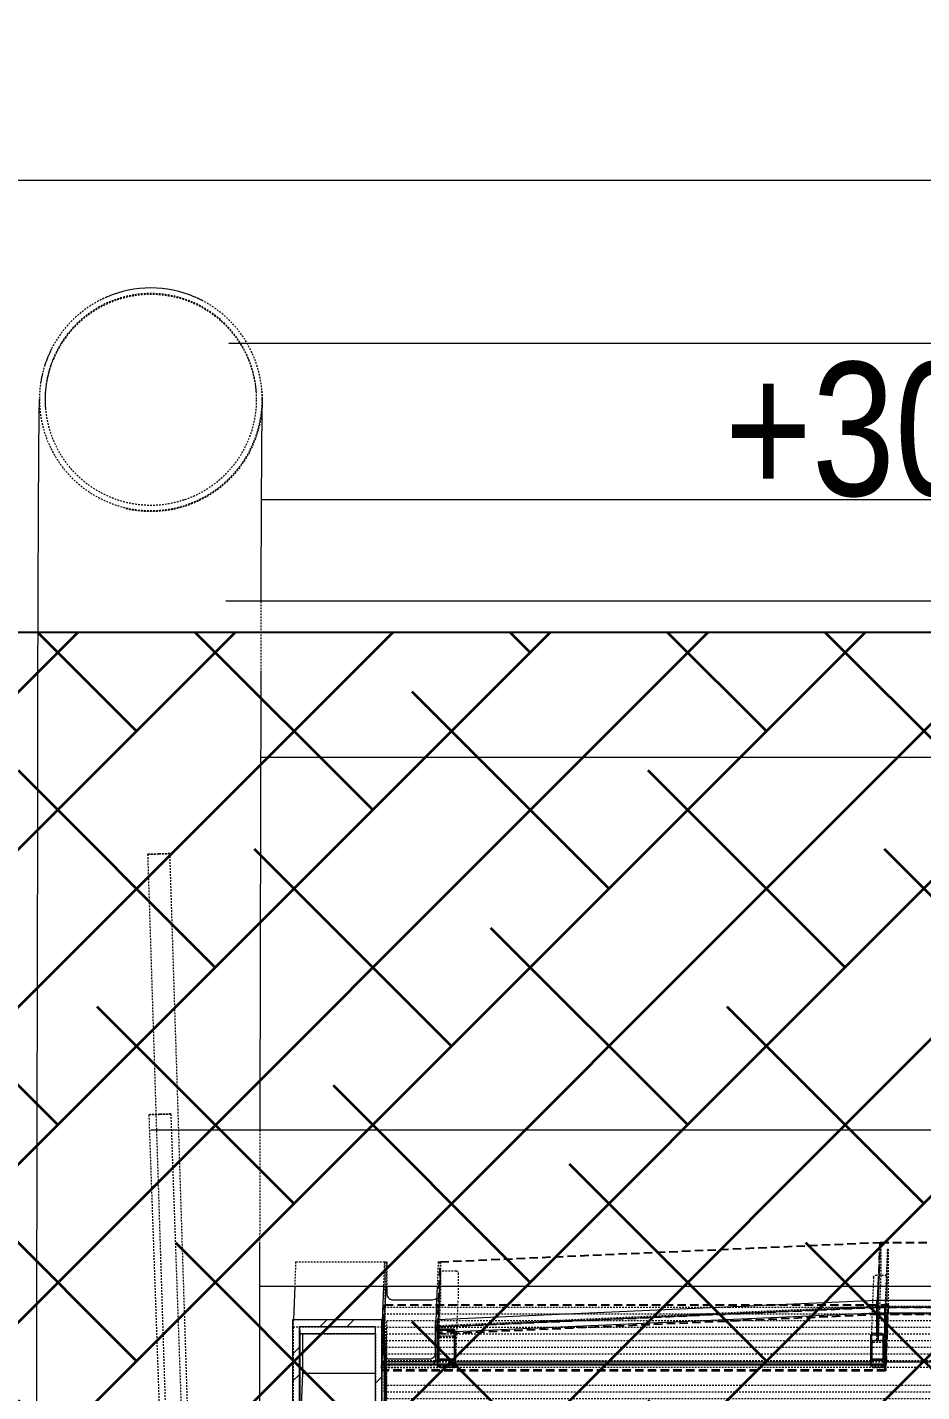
# Model space of a CAD drawing. Header units: millimetres. Extents: x 50357 to 985146, y 723188 to 1803594.
# Drawn here: x 873848 to 877864, y 751164 to 757290 of the extents above; entities that cross this region are included whole.
import ezdxf
from ezdxf.enums import TextEntityAlignment as Align

# ---------------------------------------------------------------- set-up
doc = ezdxf.new("R2010")
doc.units = ezdxf.units.MM
doc.header["$LTSCALE"] = 3
doc.header["$MEASUREMENT"] = 0
doc.linetypes.add('DASHED', pattern=[19.05, 12.7, -6.35])
doc.linetypes.add('Member Hidden', pattern=[4.5, 2.5, -2])
doc.layers.add('00-TITLEBOX', color=7, linetype='Continuous')
doc.layers.add('01-txt', color=7, linetype='Continuous', lineweight=25)
doc.layers.add('Hatch (HOR not under LTC submission)', color=252, linetype='Continuous', lineweight=35)
for name, color, linetype, lineweight, true_color in [('A-FLOR', 7, 'Continuous', 5, 0x6e6e6e), ('A-FLOR-HDLN', 7, 'DASHED', 25, 0x6e6e6e), ('A-FLOR-PATT', 7, 'Continuous', 13, 0x6e6e6e), ('S-BEAM', 7, 'Continuous', 13, 0x6e6e6e), ('S-BEAM-HDLN', 7, 'Member Hidden', 13, 0x6e6e6e)]:
    doc.layers.add(name, color=color, linetype=linetype, lineweight=lineweight, true_color=true_color)
doc.styles.add('Style-Arial', font='arial.ttf', dxfattribs={"width": 0.8, "height": 5})
pattern_1 = [(45, (939408.4, 738060), (-251.4472, 251.4472), []), (45, (939408.4, 738441), (-251.4472, 251.4472), [])]

# ---------------------------------------------------------------- blocks, each defined once
blk = doc.blocks.new('Hanger Rod M100 - Vertical Rod-3810650-SEC D_1')
at = {"layer": 'S-BEAM-HDLN'}
for p, q in [((-674744.2, 29387.9), (-674525.9, 22542.6)), ((-674531.3, 25850.1), (-674644.2, 29391.1))]:
    blk.add_line(p, q, dxfattribs=at)
for start_param, end_param in [(3.142131, 4.710851), (1.571334, 3.141593), (0.000538, 1.571334), (4.712927, 6.283185)]:
    blk.add_ellipse((-674694.2, 29389.5), major_axis=(50, 1.6), ratio=0.000017, start_param=start_param, end_param=end_param, dxfattribs=at)
blk = doc.blocks.new('Built Up Member - S2_BUILT-UP BOX D530xB400xTF30xTW30 THK-4922736-SEC D_1')
at = {"layer": 'S-BEAM-HDLN', "linetype": 'Continuous'}
h = blk.add_hatch(dxfattribs=at)
h.set_pattern_fill('FP_1', color=256, style=0, pattern_type=2)
h.set_pattern_definition([(45, (-609724, 13871), (-251.4472, 251.4472), []), (45, (-609724, 14252), (-251.4472, 251.4472), [])])
h.paths.add_polyline_path([(-673693.1, 26767.1), (-673693.1, 27297.1), (-674093.1, 27297.1), (-674093.1, 26767.1), (-673751, 26767.1)], flags=0)
h.paths.add_polyline_path([(-673723.1, 26797.1), (-674063.1, 26797.1), (-674063.1, 27267.1), (-673723.1, 27267.1), (-673723.1, 26871.8)], flags=0)
at = {"layer": 'S-BEAM'}
for p, q in [((-673693.1, 27297.1), (-674093.1, 27297.1)), ((-674093.1, 27297.1), (-674093.1, 26767.1)), ((-674063.1, 27267.1), (-673723.1, 27267.1)), ((-674063.1, 26797.1), (-674063.1, 27267.1)), ((-674063.1, 27267.1), (-674061.3, 27235)), ((-673723.1, 27267.1), (-673723.1, 26797.1)), ((-673693.1, 26767.1), (-673693.1, 27297.1)), ((-673693.1, 27297.1), (-673692.7, 27290.9)), ((-674061.3, 27235), (-674061.3, 26797.1)), ((-673723.1, 27235), (-674061.3, 27235)), ((-673723.1, 26797.1), (-674063.1, 26797.1)), ((-674093.1, 26767.1), (-673693.1, 26767.1)), ((-674091.3, 26735.1), (-674093.1, 26767.1)), ((-673691.6, 26740.6), (-673693.1, 26767.1))]:
    blk.add_line(p, q, dxfattribs=at)
at = {"layer": 'S-BEAM-HDLN'}
for p, q in [((-673692.7, 27290.9), (-673691.3, 27265)), ((-673691.3, 27265), (-673691.3, 27264)), ((-673691.3, 26735), (-673691.6, 26739.7))]:
    blk.add_line(p, q, dxfattribs=at)
blk = doc.blocks.new('Built Up Member - S2_BUILT-UP BOX D530xB400xTF30xTW30 THK-3576171-SEC D_1')
at = {"layer": 'S-BEAM'}
for p, q in [((-674083.9, 27451), (-674090, 27297.1)), ((-673690.3, 27290.9), (-673683.9, 27451)), ((-674049.6, 27235), (-674049.6, 27057.9)), ((-674049.6, 27057.9), (-674060, 26797.1)), ((-674049.6, 27057.9), (-673723.1, 27057.9))]:
    blk.add_line(p, q, dxfattribs=at)
at = {"layer": 'S-BEAM-HDLN'}
for p, q in [((-674079.6, 27557.9), (-674083.9, 27451)), ((-674079.6, 27557.9), (-673679.6, 27557.9)), ((-673679.6, 27557.9), (-673679.6, 27112.7)), ((-674090, 27297.1), (-674091.3, 27265.1)), ((-673691.3, 27265.1), (-674091.3, 27265.1)), ((-674091.3, 27265.1), (-674091.3, 26735.1)), ((-674061.3, 27235.1), (-673721.3, 27235.1)), ((-673721.3, 27235.1), (-673721.3, 26765.1)), ((-673679.6, 27112.3), (-673679.6, 27027.9)), ((-673723, 27057.9), (-673721.3, 27057.9)), ((-673679.6, 27027.9), (-673679.9, 27019.8)), ((-673680.1, 27017.1), (-673691.3, 26736.4)), ((-674060, 26797.1), (-674061.3, 26766.3)), ((-674061.3, 26765.1), (-674061.3, 26797)), ((-674091.3, 26735.1), (-673691.3, 26735.1)), ((-673721.3, 26765.1), (-674061.3, 26765.1))]:
    blk.add_line(p, q, dxfattribs=at)
blk = doc.blocks.new('Built Up Member - S6_BUILT-UP BOX D350xB150xTF11xTW11 THK-3509503-SEC D_1')
at = {"layer": 'S-BEAM-HDLN'}
for p, q in [((-673680.6, 27116.3), (-673680.6, 27355)), ((-673680.6, 27355), (-672134.7, 27355)), ((-672132.5, 27355), (-671535.6, 27355)), ((-671533.1, 27355), (-668399.7, 27355)), ((-668397.2, 27355), (-667804.1, 27355)), ((-667801.9, 27355), (-666243.3, 27355)), ((-666243.2, 27355), (-666243.3, 27355)), ((-666243.3, 27355), (-666243.3, 27005)), ((-666243.3, 27344), (-666243.2, 27344)), ((-666243.2, 27344), (-666243.2, 27355)), ((-666243.2, 27344), (-666243.2, 27016)), ((-673680.6, 27005), (-673680.6, 27115.9)), ((-673680.6, 27005), (-666243.3, 27005)), ((-666243.2, 27016), (-666243.3, 27016)), ((-666243.3, 27005), (-666243.2, 27005)), ((-666243.2, 27005), (-666243.2, 27016))]:
    blk.add_line(p, q, dxfattribs=at)
blk = doc.blocks.new('Built Up Member - S6_BUILT-UP BOX D350xB150xTF11xTW11 THK-3509505-SEC D_1')
at = {"layer": 'S-BEAM-HDLN'}
for p, q in [((-673681.8, 27138.5), (-673681.8, 27325)), ((-673681.8, 27325), (-672811.9, 27325)), ((-672809.7, 27325), (-672212.8, 27325)), ((-672210.2, 27325), (-672134.7, 27325)), ((-672132.5, 27325), (-672088.3, 27325)), ((-672086.1, 27325), (-671535.6, 27325)), ((-671533.4, 27325), (-668399.7, 27325)), ((-668397.5, 27325), (-667846.5, 27325)), ((-667844.2, 27325), (-667804.1, 27325)), ((-667801.9, 27325), (-667722.7, 27325)), ((-667720.2, 27325), (-667127.2, 27325)), ((-667124.9, 27325), (-666231.8, 27325)), ((-666231.7, 27325), (-666231.8, 27325)), ((-666231.8, 27325), (-666231.8, 26975)), ((-666231.7, 27314), (-666231.7, 27325)), ((-666231.8, 27314), (-666231.7, 27314)), ((-666231.7, 27314), (-666231.7, 26986)), ((-673681.8, 26975), (-673681.8, 27138.2)), ((-673681.8, 26975), (-666231.8, 26975)), ((-666231.7, 26986), (-666231.8, 26986)), ((-666231.8, 26975), (-666231.7, 26975)), ((-666231.7, 26975), (-666231.7, 26986))]:
    blk.add_line(p, q, dxfattribs=at)
blk = doc.blocks.new('Built Up Member - S6_BUILT-UP BOX D350xB150xTF11xTW11 THK-V93-SEC D_1')
at = {"layer": 'S-BEAM-HDLN'}
for p, q in [((-673670.3, 26945), (-673670.3, 27295)), ((-673670.3, 27295), (-672889.9, 27295)), ((-672887.4, 27295), (-672811.9, 27295)), ((-672809.7, 27295), (-672765.4, 27295)), ((-672763.1, 27295), (-672212.8, 27295)), ((-672210.5, 27295), (-672088.3, 27295)), ((-672086.1, 27295), (-667846.5, 27295)), ((-667844.2, 27295), (-667722.7, 27295)), ((-667720.5, 27295), (-667169.4, 27295)), ((-667167.2, 27295), (-667127.2, 27295)), ((-667124.9, 27295), (-667045.7, 27295)), ((-667043.1, 27295), (-666245.7, 27295)), ((-666245.6, 27295), (-666245.7, 27295)), ((-666245.7, 27295), (-666245.7, 26945)), ((-666245.7, 27284), (-666245.6, 27284)), ((-666245.6, 27284), (-666245.6, 27295)), ((-666245.6, 27284), (-666245.6, 26956)), ((-673670.3, 26945), (-666245.7, 26945)), ((-666245.6, 26956), (-666245.7, 26956)), ((-666245.7, 26945), (-666245.6, 26945)), ((-666245.6, 26945), (-666245.6, 26956))]:
    blk.add_line(p, q, dxfattribs=at)
blk = doc.blocks.new('Built Up Member - S6_BUILT-UP BOX D350xB150xTF11xTW11 THK-V94-SEC D_1')
at = {"layer": 'S-BEAM-HDLN'}
for p, q in [((-673671.5, 26915), (-673671.5, 27265)), ((-673671.5, 27265), (-673441.5, 27265)), ((-673440.2, 27265), (-672889.9, 27265)), ((-672887.7, 27265), (-672765.4, 27265)), ((-672763.1, 27265), (-667169.4, 27265)), ((-667167.2, 27265), (-667045.7, 27265)), ((-667043.4, 27265), (-666492.3, 27265)), ((-666491.2, 27265), (-666246.9, 27265)), ((-666246.8, 27265), (-666246.9, 27265)), ((-666246.9, 27265), (-666246.9, 26915)), ((-666246.8, 27254), (-666246.8, 27265)), ((-666246.9, 27254), (-666246.8, 27254)), ((-666246.8, 27254), (-666246.8, 26926)), ((-673671.5, 26915), (-666246.9, 26915)), ((-666246.8, 26926), (-666246.9, 26926)), ((-666246.9, 26915), (-666246.8, 26915)), ((-666246.8, 26915), (-666246.8, 26926))]:
    blk.add_line(p, q, dxfattribs=at)
blk = doc.blocks.new('Built Up Member - S6_BUILT-UP BOX D350xB150xTF11xTW11 THK-V95-SEC D_1')
at = {"layer": 'S-BEAM-HDLN'}
for p, q in [((-673672.7, 26885), (-673672.7, 27235)), ((-673672.7, 27235), (-673441.5, 27235)), ((-673440.2, 27235), (-666492.3, 27235)), ((-666491.2, 27235), (-666248.1, 27235)), ((-666248, 27235), (-666248.1, 27235)), ((-666248.1, 27235), (-666248.1, 26885)), ((-666248.1, 27224), (-666248, 27224)), ((-666248, 27224), (-666248, 27235)), ((-666248, 27224), (-666248, 26896)), ((-666248, 26896), (-666248.1, 26896)), ((-666248, 26885), (-666248, 26896)), ((-673672.7, 26885), (-666248.1, 26885)), ((-666248.1, 26885), (-666248, 26885))]:
    blk.add_line(p, q, dxfattribs=at)
blk = doc.blocks.new('Built Up Member - S6_BUILT-UP BOX D350xB150xTF11xTW11 THK-V96-SEC D_1')
at = {"layer": 'S-BEAM-HDLN'}
for p, q in [((-673673.9, 26855), (-673673.9, 27205)), ((-673673.9, 27205), (-666249.3, 27205)), ((-666249.2, 27205), (-666249.3, 27205)), ((-666249.3, 27205), (-666249.3, 26855)), ((-666249.2, 27194), (-666249.2, 27205)), ((-666249.3, 27194), (-666249.2, 27194)), ((-666249.2, 27194), (-666249.2, 26866)), ((-673673.9, 26855), (-666249.3, 26855)), ((-666249.2, 26866), (-666249.3, 26866)), ((-666249.3, 26855), (-666249.2, 26855)), ((-666249.2, 26855), (-666249.2, 26866))]:
    blk.add_line(p, q, dxfattribs=at)
blk = doc.blocks.new('Built Up Member - S6_BUILT-UP BOX D350xB150xTF11xTW11 THK-3509506-SEC D_1')
at = {"layer": 'S-BEAM-HDLN'}
for p, q in [((-673676.3, 26795), (-673676.3, 27145)), ((-673676.3, 27145), (-666251.7, 27145)), ((-666251.6, 27145), (-666251.7, 27145)), ((-666251.7, 27145), (-666251.7, 27117.2)), ((-666251.6, 27134), (-666251.6, 27145)), ((-666251.7, 27134), (-666251.6, 27134)), ((-666251.7, 27116.9), (-666251.7, 26795)), ((-666251.6, 27134), (-666251.6, 27117.5)), ((-666251.6, 27117.1), (-666251.6, 26806)), ((-673676.3, 26795), (-666251.7, 26795)), ((-666251.6, 26806), (-666251.7, 26806)), ((-666251.7, 26795), (-666251.6, 26795)), ((-666251.6, 26795), (-666251.6, 26806))]:
    blk.add_line(p, q, dxfattribs=at)
blk = doc.blocks.new('Built Up Member - S6_BUILT-UP BOX D350xB150xTF11xTW11 THK-V97-SEC D_1')
at = {"layer": 'S-BEAM-HDLN'}
for p, q in [((-673677.5, 26765), (-673677.5, 27115)), ((-673677.5, 27115), (-666252.9, 27115)), ((-666252.8, 27115), (-666252.9, 27115)), ((-666252.9, 27115), (-666252.9, 27113.1)), ((-666252.9, 27112.7), (-666252.9, 26765)), ((-666252.9, 27104), (-666252.8, 27104)), ((-666252.8, 27113.4), (-666252.8, 27115)), ((-666252.8, 27104), (-666252.8, 27113)), ((-666252.8, 27104), (-666252.8, 26776)), ((-666252.8, 26776), (-666252.9, 26776)), ((-666252.8, 26765), (-666252.8, 26776)), ((-673677.5, 26765), (-666252.9, 26765)), ((-666252.9, 26765), (-666252.8, 26765))]:
    blk.add_line(p, q, dxfattribs=at)
blk = doc.blocks.new('Built Up Member - S6_BUILT-UP BOX D350xB150xTF11xTW11 THK-3509507-SEC D_1')
at = {"layer": 'S-BEAM'}
for p, q in [((-666211.4, 27085), (-666191.4, 27085)), ((-666191.3, 27085), (-666191.4, 27085)), ((-666191.4, 27085), (-666191.4, 26797)), ((-666191.3, 27074), (-666191.3, 27085)), ((-666191.3, 27074), (-666191.3, 27074)), ((-666191.3, 27074), (-666191.3, 26797)), ((-666241.4, 26735), (-666191.4, 26735)), ((-666191.4, 26735), (-666191.3, 26735))]:
    blk.add_line(p, q, dxfattribs=at)
at = {"layer": 'S-BEAM-HDLN'}
for p, q in [((-673691.4, 27085), (-666211.4, 27085)), ((-673691.4, 26735), (-673691.4, 27084)), ((-666191.3, 27074), (-666191.3, 27074)), ((-666191.4, 26797), (-666191.4, 26735)), ((-666191.3, 26797), (-666191.3, 26746)), ((-666191.3, 26735), (-666191.3, 26746)), ((-666191.3, 26746), (-666191.3, 26746))]:
    blk.add_line(p, q, dxfattribs=at)
blk = doc.blocks.new('Built Up Member - S6_BUILT-UP BOX D350xB150xTF11xTW11 THK-3509497-SEC D_1')
at = {"layer": 'S-BEAM'}
for p, q in [((-673680, 27098.1), (-673680, 27103.9)), ((-673680, 26759.5), (-673680, 27088.1)), ((-673443, 27109.5), (-673437.3, 27109.5)), ((-673437.1, 27109.5), (-673435, 27109.5)), ((-673370.7, 27109.5), (-671490, 27109.5)), ((-671445.8, 27109.5), (-671436.2, 27109.5)), ((-671433.2, 27109.5), (-668503.2, 27109.5)), ((-668500.2, 27109.5), (-668489.5, 27109.5)), ((-668445.3, 27109.5), (-666565, 27109.5)), ((-666500.7, 27109.5), (-666492.9, 27109.5)), ((-666255.4, 27106.6), (-666255.4, 27098)), ((-666255.4, 27098.5), (-666255.3, 27098.5)), ((-666255.4, 27088.1), (-666255.4, 26759.5)), ((-666255.3, 27098.5), (-666255.3, 27105.1)), ((-666255.3, 27086.7), (-666255.3, 26770.5)), ((-673680, 26759.5), (-666255.4, 26759.5)), ((-666255.3, 26770.5), (-666255.4, 26770.5)), ((-666255.4, 26759.5), (-666255.3, 26759.5)), ((-666255.3, 26759.5), (-666255.3, 26770.5))]:
    blk.add_line(p, q, dxfattribs=at)
at = {"layer": 'S-BEAM-HDLN'}
for p, q in [((-673680, 27103.9), (-673680, 27109.5)), ((-673680, 27109.5), (-673443.1, 27109.5)), ((-673680, 27088.1), (-673680, 27098)), ((-673437.2, 27109.5), (-673437.1, 27109.5)), ((-673435, 27109.5), (-673370.8, 27109.5)), ((-671489.9, 27109.5), (-671445.8, 27109.5)), ((-671436.2, 27109.5), (-671433.3, 27109.5)), ((-668503.2, 27109.5), (-668500.3, 27109.5)), ((-668489.5, 27109.5), (-668445.4, 27109.5)), ((-666565, 27109.5), (-666500.8, 27109.5)), ((-666492.8, 27109.5), (-666255.4, 27109.5)), ((-666255.3, 27109.5), (-666255.4, 27109.5)), ((-666255.4, 27109.5), (-666255.4, 27106.7)), ((-666255.4, 27098.5), (-666255.3, 27098.5)), ((-666255.4, 27098), (-666255.4, 27088.1)), ((-666255.3, 27105.2), (-666255.3, 27109.5)), ((-666255.3, 27098.5), (-666255.3, 27086.7)), ((-666255.3, 26770.5), (-666255.4, 26770.5))]:
    blk.add_line(p, q, dxfattribs=at)
blk = doc.blocks.new('Hanger Rod M100 - Vertical Rod-3810661-SEC D_1')
at = {"layer": 'S-BEAM'}
for p, q in [((-674522.5, 24929.2), (-674554.7, 25839.3)), ((-674438.2, 22545.6), (-674499.6, 24280))]:
    blk.add_line(p, q, dxfattribs=at)
for start_param, end_param in [(0.262337, 0.662848), (0.707676, 1.0981)]:
    blk.add_ellipse((-674488.2, 22543.8), major_axis=(50, 1.8), ratio=0.000019, start_param=start_param, end_param=end_param, dxfattribs=at)
at = {"layer": 'S-BEAM-HDLN'}
for p, q in [((-674738.9, 28218.9), (-674730.5, 27982.9)), ((-674554.7, 25839.4), (-674638.9, 28222.4)), ((-674730.4, 27979.7), (-674538.2, 22542)), ((-674499.6, 24280.1), (-674522.5, 24929.1))]:
    blk.add_line(p, q, dxfattribs=at)
for centre, start_param, end_param in [((-674688.9, 28220.6), 3.142131, 4.710851), ((-674688.9, 28220.6), 1.571334, 3.141593), ((-674688.9, 28220.6), 0.000538, 1.571334), ((-674688.9, 28220.6), 4.712927, 6.283185), ((-674488.2, 22543.8), 6.021924, 6.088246), ((-674488.2, 22543.8), 0.1943, 0.262337), ((-674488.2, 22543.8), 1.571334, 3.141593), ((-674488.2, 22543.8), 3.142131, 4.710851), ((-674488.2, 22543.8), 4.712927, 5.119889), ((-674488.2, 22543.8), 1.163316, 1.571334), ((-674488.2, 22543.8), 5.164752, 5.184139), ((-674488.2, 22543.8), 1.099095, 1.118459)]:
    blk.add_ellipse(centre, major_axis=(50, 1.8), ratio=0.000019, start_param=start_param, end_param=end_param, dxfattribs=at)
blk = doc.blocks.new('Circular Hollow Sections - A1_CHS Ø 1000x25 THK-5164246-SEC D_1')
at = {"layer": 'S-BEAM', "flags": 128}
for points in [[(-675243.1, 26343.7), (-675241.8, 27281.8), (-675240.6, 28127.3), (-675239.3, 28879), (-675238, 29535.6), (-675236.7, 30096), (-675235.4, 30559.4), (-675234.1, 30924.9), (-675232.8, 31192.1), (-675231.4, 31360.5), (-675230.1, 31429.8), (-675230, 31431)], [(-674230.4, 31414.8), (-674231.3, 31369), (-674232.7, 31207.9), (-674234, 30948), (-674235.3, 30589.6), (-674235.5, 30522.8)], [(-674236.4, 30213.7), (-674236.6, 30133.4), (-674237.9, 29580.2), (-674239.2, 28930.6), (-674240.5, 28185.9), (-674240.6, 28148)], [(-674241.3, 27643.7), (-674241.7, 27347.2), (-674243, 26415.9), (-674243.1, 26343.9)]]:
    blk.add_lwpolyline(points, dxfattribs=at)
at = {"layer": 'S-BEAM'}
blk.add_ellipse((-674730, 31431), major_axis=(-497.1, 53.4), ratio=0.999987, start_param=4.411979, end_param=5.226873, dxfattribs=at)
at = {"layer": 'S-BEAM-HDLN'}
for p, q in [((-674230, 31431), (-674230.4, 31414.8)), ((-674235.5, 30522.8), (-674236.4, 30213.7)), ((-674240.6, 28148), (-674241.3, 27643.7))]:
    blk.add_line(p, q, dxfattribs=at)
for start_param, end_param in [(5.226972, 5.290659), (4.348181, 4.41188)]:
    blk.add_ellipse((-674730, 31431), major_axis=(-497.1, 53.4), ratio=0.999987, start_param=start_param, end_param=end_param, dxfattribs=at)
blk = doc.blocks.new('Circular Hollow Sections - A1_CHS Ø 1000x25 THK-3673435-SEC D_1')
at = {"layer": 'S-BEAM'}
for start_param, end_param in [(2.280941, 2.438021), (2.516561, 2.5951)]:
    blk.add_ellipse((-674730, 31431), major_axis=(462.6, 189.8), ratio=0.999999, start_param=start_param, end_param=end_param, dxfattribs=at)
at = {"layer": 'S-BEAM-HDLN'}
for p, q in [((-675230, 31431), (-675229.6, 31426.7)), ((-674229.6, 31426.7), (-674230, 31431))]:
    blk.add_line(p, q, dxfattribs=at)
for major_axis, start_param, end_param in [((439.4, 180.3), 5.893773, 9.035365), ((462.6, 189.8), 1.588912, 2.280941), ((462.6, 189.8), 5.893773, 7.057028), ((462.6, 189.8), 2.438021, 2.516561), ((462.6, 189.8), 2.5951, 2.75218), ((462.6, 189.8), 2.75218, 5.893773), ((439.4, 180.3), 2.75218, 4.650008), ((439.4, 180.3), 4.650667, 5.893773)]:
    blk.add_ellipse((-674730, 31431), major_axis=major_axis, ratio=0.999999, start_param=start_param, end_param=end_param, dxfattribs=at)
for points, knots in [([(-674256.4, 31468.2), (-674257.5, 31479.8), (-674262.1, 31516.7), (-674277.1, 31577.8), (-674307.2, 31648.4), (-674348.2, 31713.3), (-674399.1, 31770.8), (-674458.6, 31819.3), (-674525.1, 31857.7), (-674596.9, 31885), (-674672.1, 31900.3), (-674748.8, 31903.4), (-674825.1, 31894.2), (-674898.8, 31872.8), (-674968.2, 31839.9), (-675031.3, 31796.3), (-675086.7, 31743.1), (-675130.9, 31684.2), (-675164.2, 31622.3), (-675187.4, 31559.3), (-675199.1, 31504.6), (-675203.8, 31460.2), (-675204.6, 31437.9), (-675204.6, 31426.7)], [0.0278146, 0.0278146, 0.0278146, 0.0278146, 0.0512821, 0.1025641, 0.1538462, 0.2051282, 0.2564103, 0.3076923, 0.3589744, 0.4102564, 0.4615385, 0.5128205, 0.5641026, 0.6153846, 0.6666667, 0.7179487, 0.7692308, 0.8205128, 0.8653846, 0.9102564, 0.9551282, 0.9775641, 1, 1, 1, 1]), ([(-674231.3, 31468), (-674231.3, 31467.3), (-674230.2, 31453.6), (-674229.6, 31439.8), (-674229.6, 31426.7)], [0.97366731, 0.97366731, 0.97366731, 0.97366731, 0.975, 1, 1, 1, 1]), ([(-674229.6, 31426.7), (-674229.6, 31413.6), (-674230.6, 31387.4), (-674236.8, 31335.4), (-674252.1, 31271.6), (-674282.3, 31198.8), (-674323.4, 31131.6), (-674374.6, 31071.7), (-674434.5, 31020.5), (-674501.7, 30979.3), (-674574.5, 30949.2), (-674651.1, 30930.8), (-674729.6, 30924.6), (-674795.1, 30929.8), (-674833.6, 30937.4), (-674846.3, 30940.5)], [0, 0, 0, 0, 0.025, 0.05, 0.1, 0.15, 0.2, 0.25, 0.3, 0.35, 0.4, 0.45, 0.5, 0.55, 0.5749842, 0.5749842, 0.5749842, 0.5749842])]:
    blk.add_open_spline(points, degree=3, knots=knots, dxfattribs=at)
blk.add_open_spline([(-675204.6, 31426.7), (-675204.6, 31414.7), (-675204.2, 31402.7), (-675203.3, 31390.8)], degree=3, dxfattribs=at)
blk = doc.blocks.new('Rectangular Hollow Sections - RHS120x60x5-4751565-SEC D_1')
at = {"layer": 'S-BEAM'}
for p, q in [((-671498.2, 27226.1), (-671498.2, 27126.1)), ((-671493.2, 27126.1), (-671493.2, 27226.1)), ((-671448.2, 27236.1), (-671488.2, 27236.1)), ((-671488.2, 27231.1), (-671448.2, 27231.1)), ((-671443.2, 27226.1), (-671443.2, 27126.1)), ((-671436.8, 27200.2), (-671438.2, 27226.7)), ((-671438.2, 27126.1), (-671438.2, 27226.1)), ((-671491.8, 27152.2), (-671491.8, 27122.6)), ((-671436.8, 27152.2), (-671436.8, 27109.5)), ((-671498.2, 27125.6), (-671497, 27102.8)), ((-671448.2, 27121.1), (-671488.2, 27121.1)), ((-671488.2, 27116.1), (-671448.2, 27116.1))]:
    blk.add_line(p, q, dxfattribs=at)
at = {"layer": 'S-BEAM', "flags": 128}
for points in [[(-671488.2, 27236.1), (-671490.4, 27235.9), (-671492.6, 27235.1), (-671494.5, 27233.9), (-671496, 27232.4), (-671497.2, 27230.5), (-671498, 27228.3), (-671498.2, 27226.1)], [(-671493.2, 27226.1), (-671493.1, 27227.2), (-671492.7, 27228.3), (-671492.1, 27229.2), (-671491.3, 27230), (-671490.4, 27230.6), (-671489.3, 27231), (-671488.2, 27231.1)], [(-671438.2, 27226.1), (-671438.5, 27228.3), (-671439.2, 27230.5), (-671440.4, 27232.4), (-671442, 27233.9), (-671443.9, 27235.1), (-671446, 27235.9), (-671448.2, 27236.1)], [(-671448.2, 27231.1), (-671447.1, 27231), (-671446, 27230.6), (-671445.1, 27230), (-671444.3, 27229.2), (-671443.7, 27228.3), (-671443.3, 27227.2), (-671443.2, 27226.1)], [(-671498.2, 27126.1), (-671498, 27123.9), (-671497.2, 27121.8), (-671496, 27119.9), (-671494.5, 27118.3), (-671492.7, 27117.2)], [(-671488.2, 27121.1), (-671489.3, 27121.2), (-671490.4, 27121.6), (-671491.3, 27122.2), (-671492.1, 27123), (-671492.7, 27123.9), (-671493.1, 27125), (-671493.2, 27126.1)], [(-671492.6, 27117.1), (-671490.4, 27116.4), (-671488.2, 27116.1)], [(-671448.2, 27116.1), (-671446, 27116.4), (-671443.9, 27117.1), (-671442, 27118.3), (-671440.4, 27119.9), (-671439.2, 27121.8), (-671438.5, 27123.9), (-671438.2, 27126.1)], [(-671443.2, 27126.1), (-671443.3, 27125), (-671443.7, 27123.9), (-671444.3, 27123), (-671445.1, 27122.2), (-671446, 27121.6), (-671447.1, 27121.2), (-671448.2, 27121.1)]]:
    blk.add_lwpolyline(points, dxfattribs=at)
at = {"layer": 'S-BEAM-HDLN'}
for p, q in [((-671446.8, 27204.6), (-671486.8, 27204.6)), ((-671491.8, 27199.6), (-671491.8, 27152.3)), ((-671436.8, 27199.6), (-671436.8, 27152.2)), ((-671497, 27102.8), (-671496.8, 27099.1)), ((-671496.8, 27099.6), (-671496.8, 27103)), ((-671446.8, 27089.6), (-671486.8, 27089.6)), ((-671436.8, 27109.5), (-671436.8, 27099.6))]:
    blk.add_line(p, q, dxfattribs=at)
for centre, major_axis, start_param, end_param in [((-671486.8, 27199.6), (4.99, 0.27), 1.516527, 3.087323), ((-671446.8, 27199.6), (4.99, 0.27), 0.731129, 1.516528), ((-671486.8, 27099.6), (9.99, 0.54), 3.087324, 4.65812), ((-671446.8, 27099.6), (9.99, 0.54), 4.65812, 6.228916)]:
    blk.add_ellipse(centre, major_axis=major_axis, ratio=0.999952, start_param=start_param, end_param=end_param, dxfattribs=at)

msp = doc.modelspace()

# ---------------------------------------------------------------- hatches: boundary and pattern name
at = {"layer": 'A-FLOR-PATT'}
h = msp.add_hatch(dxfattribs=at)
h.set_pattern_fill('FP_1', color=256, style=0, pattern_type=2)
h.set_pattern_definition(pattern_1)
h.paths.add_polyline_path([(882889.3695, 751284.0135), (882889.3695, 751287.0135), (880629.1685, 751287.0257), (880629.1685, 751284.0257), (882811.6989, 751284.014)], flags=0)
h.paths.add_polyline_path([(877699.1758, 751284.0417), (877699.1758, 751287.0417), (875439.1754, 751287.0538), (875439.1754, 751284.0538), (877683.7323, 751284.0418)], flags=0)
at = {"layer": 'Hatch (HOR not under LTC submission)'}
h = msp.add_hatch(dxfattribs=at)
h.set_pattern_fill('ANSI38', color=256, scale=4000)
h.paths.add_polyline_path([(883302.7731, 754573.5724), (867748.3436, 754573.5724), (867748.3436, 741228.5978), (870806.1362, 741227.6876), (883302.7731, 741227.6882)])
at = {"layer": 'S-BEAM'}
h = msp.add_hatch(dxfattribs=at)
h.set_pattern_fill('FP_1', color=256, style=0, pattern_type=2)
h.set_pattern_definition(pattern_1)
h.paths.add_polyline_path([(875689.3159, 751299.8689), (875689.3159, 751479.878), (875679.3159, 751479.878), (875678.6891, 751329.3074), (875676.8401, 751324.0231), (875673.8617, 751319.2827), (875669.9031, 751315.324), (875665.163, 751312.3454), (875659.8789, 751310.4964), (875654.3159, 751309.8696), (875468.7528, 751310.4974), (875463.4688, 751312.3465), (875458.7286, 751315.3251), (875454.7701, 751319.2839), (875451.7916, 751324.0243), (875449.6392, 751332.0024), (875449.3159, 751334.8719), (875449.3159, 751479.8793), (875439.3159, 751479.8793), (875439.3159, 751299.8702), (875590.6847, 751299.8694)], flags=0)
h = msp.add_hatch(dxfattribs=at)
h.set_pattern_fill('FP_1', color=256, style=0, pattern_type=2)
h.set_pattern_definition(pattern_1)
h.paths.add_polyline_path([(875759.1913, 751305.1004), (875763.5302, 751306.0907), (875767.0096, 751308.8657), (875768.9406, 751312.8755), (875769.1913, 751315.1008), (875768.201, 751439.4457), (875765.4262, 751442.9253), (875761.4165, 751444.8564), (875759.1913, 751445.1072), (875694.8525, 751444.1171), (875691.373, 751441.3422), (875689.442, 751437.3324), (875689.1913, 751435.107), (875690.1816, 751310.7622), (875692.9564, 751307.2825), (875696.9661, 751305.3515), (875699.1913, 751305.1007)], flags=0)
h.paths.add_polyline_path([(875759.1913, 751310.1007), (875696.0739, 751311.1919), (875694.3167, 751313.9886), (875694.1913, 751315.1012), (875695.3371, 751438.2795), (875698.0787, 751439.9819), (875699.1913, 751440.1072), (875762.3088, 751439.016), (875764.066, 751436.2193), (875764.1913, 751435.1066), (875763.1005, 751311.9833), (875760.3039, 751310.226)], flags=0)
at = {"layer": 'S-BEAM', "lineweight": 5}
msp.add_hatch(color=171, dxfattribs=at).paths.add_polyline_path([(877699.534, 751285.2462), (877699.1589, 751292.0837), (877696.1589, 751292.0837), (877696.4355, 751287.0417), (877699.1758, 751287.0417), (877699.1758, 751285.2462)], flags=0)

# ---------------------------------------------------------------- linework, layer by layer
at = {"linetype": 'Continuous', "lineweight": 0, "ltscale": 2, "flags": 128}
msp.add_lwpolyline([(851718.8573, 756603.5248), (870436.0915, 756603.5248), (870686.0915, 755916.6554), (871186.0915, 757290.3941), (871436.0915, 756603.5248), (892174.2785, 756603.5248)], dxfattribs=at)
at = {"layer": '00-TITLEBOX'}
msp.add_lwpolyline([(883302.7731, 754573.5724), (867748.3436, 754573.5724), (867748.3436, 741228.5978), (870806.1362, 741227.6876), (883302.7731, 741227.6882)], close=True, dxfattribs=at)
at = {"layer": 'A-FLOR', "lineweight": 25}
msp.add_line((877667.1845, 751573.4574), (877669.8153, 751639.9895), dxfattribs=at)
at = {"layer": 'A-FLOR'}
for p, q in [((877664.1731, 751573.4574), (875689.1754, 751485.9679)), ((875689.1754, 751455.9679), (877664.1731, 751543.4574)), ((880664.6367, 751573.4417), (877664.1731, 751573.4574)), ((877664.1731, 751543.4574), (880664.6367, 751543.4417)), ((875689.1754, 751485.9679), (875689.1754, 751455.9679)), ((877661.5411, 751516.8028), (875769.1019, 751432.9604)), ((877696.1589, 751516.983), (877667.9789, 751516.983)), ((880629.1853, 751516.9832), (877700.6106, 751516.983)), ((875439.1754, 751287.0538), (875439.1754, 751284.0538)), ((877699.1758, 751287.0417), (875439.1754, 751287.0538)), ((877699.1758, 751284.0417), (877699.1758, 751287.0417)), ((877699.5473, 751280.0499), (877699.1758, 751287.0417)), ((875439.1754, 751284.0538), (877699.1758, 751284.0417)), ((875452.3916, 751256.9831), (875440.6138, 751256.9831)), ((877699.1758, 751284.0417), (877699.5473, 751277.0499))]:
    msp.add_line(p, q, dxfattribs=at)
at = {"layer": 'A-FLOR-HDLN'}
for p, q in [((875702.5029, 751746.9018), (877677.5032, 751834.416)), ((877669.8153, 751639.9902), (877677.5032, 751834.416)), ((877677.5032, 751834.416), (880677.9669, 751834.4375)), ((875690.9204, 751453.9831), (875702.5029, 751746.9018)), ((875449.3655, 751474.2687), (875452.5028, 751553.8764)), ((875452.5028, 751553.8764), (877221.3149, 751553.8891)), ((877665.8801, 751541.4831), (875691.0373, 751453.9831)), ((877223.5572, 751553.8891), (877712.5032, 751553.8927)), ((877665.6106, 751516.9831), (877664.1731, 751543.4574)), ((880666.3429, 751541.4831), (877665.8801, 751541.4831)), ((877665.9201, 751541.4831), (877666.4915, 751555.9319)), ((877666.5907, 751558.4411), (877667.1844, 751573.4568)), ((877700.9201, 751256.9831), (877712.5032, 751550.8927)), ((877712.5032, 751553.8927), (877700.9293, 751260.2149)), ((877712.5032, 751553.8927), (877712.5032, 751550.8927)), ((875441.1277, 751265.2441), (875449.2663, 751471.7512)), ((875691.0373, 751423.9831), (877665.8801, 751511.4831)), ((877665.6106, 751516.9831), (877661.5906, 751516.805)), ((877667.9293, 751516.983), (877665.6106, 751516.983)), ((877665.8801, 751511.4831), (880666.3429, 751511.4831)), ((877700.561, 751516.983), (877696.2085, 751516.983)), ((875689.2663, 751454.2942), (875689.1754, 751455.9679)), ((875690.0803, 751439.3066), (875689.3655, 751452.4673)), ((875690.6138, 751429.4831), (875690.0944, 751439.0466)), ((875769.0523, 751432.9582), (875690.6138, 751429.4831)), ((875690.9886, 751453.9861), (875690.9204, 751453.9831)), ((875690.9204, 751453.9831), (875690.9204, 751423.9831)), ((875690.9204, 751423.9831), (875690.9886, 751423.9861)), ((875691.0373, 751453.9831), (875691.0373, 751453.0185)), ((875439.2662, 751282.3433), (875439.1754, 751284.0538)), ((875440.6138, 751256.9831), (875439.3655, 751280.4761)), ((875440.9204, 751259.9831), (875440.9878, 751261.6924)), ((877700.9201, 751259.9831), (875440.9204, 751259.9831)), ((875440.9204, 751259.9831), (875440.9204, 751256.9831)), ((877700.6136, 751256.9831), (875452.4412, 751256.9831)), ((877700.6136, 751259.9831), (877699.5473, 751280.0494)), ((877699.5473, 751277.0494), (877700.6136, 751256.9831)), ((877700.6136, 751259.9831), (877700.6136, 751256.9831)), ((877700.6632, 751256.9831), (877700.9201, 751256.9831)), ((877700.9201, 751256.9831), (877700.9201, 751258.9101))]:
    msp.add_line(p, q, dxfattribs=at)
at = {"layer": 'S-BEAM'}
for p, q in [((883600.3899, 755870.5667), (874752.0809, 755870.5667)), ((874898.5466, 755170.5667), (883448.5466, 755170.5667)), ((883601.1779, 754713.2944), (874739.9627, 754713.2944)), ((874895.006, 754013.2944), (883445.006, 754013.2944)), ((883941.0765, 752338.4965), (874402.0779, 752338.4965)), ((874890.7896, 751638.4965), (883440.7897, 751638.4965)), ((875442.1106, 751479.8793), (875448.5028, 751639.9895)), ((875451.0363, 751452.9691), (875458.5028, 751639.9895)), ((875462.772, 751639.9895), (875462.772, 751601.9109)), ((875688.5028, 751639.9895), (875682.1106, 751479.878)), ((875698.5028, 751639.9895), (875692.3574, 751486.0605)), ((875487.772, 751576.9088), (875667.772, 751576.9102)), ((877666.5411, 751572.3709), (877661.5411, 751572.3709)), ((877661.5411, 751572.3709), (877661.5411, 751425.3637)), ((877666.5411, 751425.3637), (877666.5411, 751572.3709)), ((877699.1589, 751543.5958), (877696.1589, 751543.5958)), ((877696.1589, 751543.5958), (877696.1589, 751292.0837)), ((877699.1589, 751292.0837), (877699.1589, 751543.5958)), ((875449.3159, 751479.8793), (875439.3159, 751479.8793)), ((875439.3159, 751479.8793), (875439.3159, 751299.8702)), ((875449.3159, 751334.8719), (875449.3159, 751479.8793)), ((875449.3159, 751479.8793), (875450.769, 751452.7394)), ((875689.3159, 751479.878), (875679.3159, 751479.878)), ((875679.3159, 751479.878), (875679.3159, 751334.8707)), ((875689.3159, 751299.8689), (875689.3159, 751479.878)), ((877667.9789, 751475.2446), (877667.9787, 751425.1023)), ((875450.769, 751452.7394), (875450.7683, 751327.0991)), ((875451.0372, 751326.3306), (875451.0363, 751452.9691)), ((875689.1913, 751435.107), (875689.1913, 751315.1013)), ((875694.1913, 751315.1012), (875694.1913, 751435.107)), ((875759.1913, 751445.1072), (875699.1913, 751445.1075)), ((875699.1913, 751440.1072), (875759.1913, 751440.1069)), ((875764.1913, 751435.1066), (875764.1913, 751315.1009)), ((875770.6153, 751409.1631), (875769.1766, 751435.6491)), ((875769.1913, 751315.1008), (875769.1913, 751435.1066)), ((877661.5411, 751425.3637), (877666.5411, 751425.3637)), ((875695.6297, 751351.7984), (875695.6295, 751311.6363)), ((875770.6297, 751351.7591), (875770.6294, 751298.4966)), ((877700.6106, 751393.1009), (877700.6101, 751298.4966)), ((875439.3159, 751299.8702), (875689.3159, 751299.8689)), ((875439.3159, 751299.8702), (875440.0021, 751287.0538)), ((875654.3159, 751309.8696), (875474.3159, 751309.8705)), ((875689.1913, 751315.1013), (875689.2071, 751314.5529)), ((875689.206, 751314.5588), (875690.4426, 751291.7937)), ((875689.3159, 751299.8689), (875689.6916, 751292.8521)), ((875759.1913, 751310.1007), (875699.1913, 751310.101)), ((875699.1913, 751305.1007), (875759.1913, 751305.1004)), ((877696.1589, 751292.0837), (877699.1589, 751292.0837)), ((877696.4357, 751287.0381), (877696.1589, 751292.0837)), ((877699.534, 751285.2462), (877699.1589, 751292.0837)), ((875440.7682, 750923.9831), (875440.7682, 751256.9831))]:
    msp.add_line(p, q, dxfattribs=at)
at = {"layer": 'S-BEAM', "flags": 128}
for points in [[(875462.772, 751601.9109), (875463.3988, 751596.3474), (875465.2478, 751591.0629), (875468.2262, 751586.3223), (875472.1847, 751582.3634), (875476.9249, 751579.3848), (875482.209, 751577.5357), (875487.772, 751576.9088)], [(875667.772, 751576.9102), (875673.335, 751577.5371), (875678.6191, 751579.3862), (875683.3593, 751582.365), (875686.4081, 751585.248)], [(875699.1913, 751445.1075), (875696.9661, 751444.8567), (875694.8525, 751444.1171), (875692.9564, 751442.9257), (875691.373, 751441.3422), (875690.1816, 751439.4461), (875689.442, 751437.3324), (875689.1913, 751435.107)], [(875694.1913, 751435.107), (875694.3167, 751436.2197), (875694.6865, 751437.2765), (875695.2822, 751438.2246), (875696.0739, 751439.0163), (875697.0219, 751439.6121), (875698.0787, 751439.9819), (875699.1913, 751440.1072)], [(875769.1913, 751435.1066), (875768.9406, 751437.3319), (875768.201, 751439.4457), (875767.0096, 751441.3418), (875765.4262, 751442.9253), (875763.5302, 751444.1168), (875761.4165, 751444.8564), (875759.1913, 751445.1072)], [(875759.1913, 751440.1069), (875760.3039, 751439.9815), (875761.3607, 751439.6117), (875762.3088, 751439.016), (875763.1005, 751438.2243), (875763.6962, 751437.2762), (875764.066, 751436.2193), (875764.1913, 751435.1066)], [(875474.3159, 751309.8705), (875468.7528, 751310.4974), (875463.4688, 751312.3465), (875458.7286, 751315.3251), (875454.7701, 751319.2839), (875451.7916, 751324.0243), (875449.9427, 751329.3086), (875449.3159, 751334.8719)], [(875679.3159, 751334.8707), (875678.6891, 751329.3074), (875676.8401, 751324.0231), (875673.8617, 751319.2827), (875669.9031, 751315.324), (875665.163, 751312.3454), (875659.8789, 751310.4964), (875654.3159, 751309.8696)], [(875689.442, 751312.8759), (875690.1816, 751310.7622), (875691.373, 751308.866), (875692.9564, 751307.2825), (875694.665, 751306.1839)], [(875699.1913, 751310.101), (875698.0787, 751310.2263), (875697.0219, 751310.5962), (875696.0739, 751311.1919), (875695.2822, 751311.9836), (875694.6865, 751312.9317), (875694.3167, 751313.9886), (875694.1913, 751315.1012)], [(875694.8525, 751306.0911), (875696.9661, 751305.3515), (875699.1913, 751305.1007)], [(875764.1913, 751315.1009), (875764.066, 751313.9882), (875763.6962, 751312.9313), (875763.1005, 751311.9833), (875762.3088, 751311.1915), (875761.3607, 751310.5958), (875760.3039, 751310.226), (875759.1913, 751310.1007)], [(875759.1913, 751305.1004), (875761.4165, 751305.3511), (875763.5302, 751306.0907), (875765.4262, 751307.2822), (875767.0096, 751308.8657), (875768.201, 751310.7618), (875768.9406, 751312.8755), (875769.1913, 751315.1008)]]:
    msp.add_lwpolyline(points, dxfattribs=at)
at = {"layer": 'S-BEAM-HDLN'}
for p, q in [((877675.0142, 751832.9294), (877663.3946, 751539.0715)), ((877668.3945, 751539.0715), (877680.0142, 751832.9295)), ((877675.0142, 751832.9294), (877680.0142, 751832.9295)), ((877680.0142, 751832.9295), (877680.0142, 751685.9161)), ((877709.5032, 751804.4163), (877699.1914, 751543.6326)), ((877700.8779, 751510.4143), (877712.5032, 751804.4164)), ((877709.5032, 751804.4163), (877712.5032, 751804.4164)), ((877712.5032, 751804.4164), (877712.5032, 751552.8935)), ((875448.5028, 751639.9902), (875452.772, 751746.924)), ((875452.772, 751746.924), (875462.772, 751746.9241)), ((875458.5028, 751639.9902), (875462.772, 751746.9241)), ((875462.772, 751746.9241), (875462.772, 751640.0391)), ((875692.772, 751746.9258), (875688.5028, 751639.9902)), ((875692.772, 751746.9258), (875702.772, 751746.9259)), ((875702.772, 751746.9259), (875698.5028, 751639.9902)), ((875702.772, 751746.9259), (875702.772, 751566.9095)), ((875702.5266, 751697.2832), (875690.9036, 751402.3735)), ((875712.5188, 751706.8903), (875772.5188, 751706.8908)), ((875782.5188, 751696.8899), (875782.5188, 751576.8789)), ((877647.511, 751677.2955), (877635.8876, 751382.3717)), ((877657.5032, 751686.9026), (877697.5032, 751686.9029)), ((877680.0142, 751685.9161), (877668.4452, 751393.3391)), ((877707.5032, 751676.9021), (877707.5032, 751576.8929)), ((877688.1822, 751547.9831), (875680.7682, 751459.0469)), ((875696.2633, 751403.8789), (875702.772, 751566.9095)), ((875770.889, 751281.5968), (875782.5111, 751576.4851)), ((877668.3945, 751539.0715), (877663.3946, 751539.0715)), ((877663.3946, 751539.0715), (877663.3956, 751392.0849)), ((877666.5907, 751571.4503), (877667.9793, 751545.682)), ((877667.9793, 751545.682), (877667.9789, 751475.2942)), ((877668.3956, 751392.0849), (877668.3945, 751539.0715)), ((877688.1822, 751547.9831), (880643.5056, 751547.9831)), ((877699.1093, 751541.557), (877697.8779, 751510.4143)), ((877699.2085, 751366.2323), (877707.4955, 751576.499)), ((877699.2085, 751542.6915), (877700.6113, 751517.1227)), ((877712.5032, 751552.8935), (877700.9293, 751260.1914)), ((875441.0363, 751452.9691), (875442.1106, 751479.8786)), ((875682.1105, 751479.8773), (875681.0363, 751452.9691)), ((875690.769, 751452.7394), (875689.3655, 751478.9514)), ((875692.3574, 751486.0598), (875691.0363, 751452.9691)), ((877700.8779, 751510.4143), (877697.8779, 751510.4143)), ((877697.8779, 751510.4143), (877697.8797, 751258.9371)), ((877700.6113, 751517.1227), (877700.6106, 751393.1505)), ((877700.8797, 751258.9371), (877700.8779, 751510.4143)), ((875451.0363, 751452.9691), (875441.0363, 751452.9691)), ((875441.0363, 751452.9691), (875441.0376, 751272.9855)), ((875680.7682, 751459.0469), (875680.7682, 751307.7467)), ((875691.0363, 751452.9691), (875681.0363, 751452.9691)), ((875681.0363, 751452.9691), (875681.0373, 751307.9823)), ((875690.769, 751452.7394), (875690.7681, 751287.6236)), ((875691.0375, 751286.0054), (875691.0363, 751452.9691)), ((875760.63, 751413.6204), (875700.63, 751413.6204)), ((875760.8958, 751411.9787), (875700.8958, 751411.9787)), ((877662.9785, 751398.6892), (877661.5411, 751425.3637)), ((877667.9785, 751398.6892), (877666.5411, 751425.3637)), ((877667.9787, 751425.0527), (877667.9785, 751398.6892)), ((875690.8959, 751401.9796), (875690.8967, 751286.8153)), ((875691.5117, 751284.8607), (875694.1417, 751350.7379)), ((875694.2409, 751353.2231), (875695.5803, 751386.7715)), ((875695.63, 751408.6207), (875695.6297, 751351.8481)), ((875695.6795, 751389.2569), (875695.8463, 751393.4354)), ((875695.8968, 751281.9906), (875695.8959, 751401.9796)), ((875695.9455, 751395.92), (875696.2518, 751403.592)), ((875700.8958, 751406.9792), (875760.8958, 751406.9792)), ((875765.8959, 751401.9796), (875765.8967, 751281.9906)), ((875770.63, 751408.6207), (875770.6297, 751351.8087)), ((875770.8967, 751281.9906), (875770.8959, 751401.9796)), ((877635.8798, 751381.9779), (877635.8805, 751286.822)), ((877640.8805, 751281.9871), (877640.8798, 751381.9779)), ((877685.8797, 751391.977), (877645.8797, 751391.977)), ((877645.8798, 751386.9775), (877685.8798, 751386.9775)), ((877667.9785, 751398.6892), (877662.9785, 751398.6892)), ((877663.3956, 751392.0849), (877668.3956, 751392.0849)), ((877690.8798, 751381.9779), (877690.8805, 751281.9871)), ((877695.8728, 751281.5932), (877699.1093, 751363.7148)), ((877695.8805, 751281.9871), (877695.8798, 751381.9779)), ((875440.0021, 751287.0533), (875440.768, 751272.7485)), ((875451.0373, 751307.9823), (875451.0372, 751326.0302)), ((875689.2071, 751314.5529), (875689.2398, 751314.1246)), ((875689.3346, 751313.4153), (875689.442, 751312.8759)), ((875689.6916, 751292.8516), (875690.768, 751272.7485)), ((875690.4426, 751291.7932), (875690.6441, 751288.0841)), ((875690.6294, 751288.6265), (875690.6294, 751292.0223)), ((875690.7681, 751286.9923), (875690.768, 751272.7485)), ((875690.8967, 751286.184), (875690.8968, 751281.9906)), ((875770.6294, 751298.447), (875770.6294, 751288.6265)), ((877635.8805, 751286.1907), (877635.8805, 751281.9871)), ((877697.61, 751265.6348), (877696.4358, 751287.0376)), ((877700.6101, 751298.447), (877700.61, 751265.6348)), ((875690.768, 751272.7485), (875440.768, 751272.7485)), ((875440.7682, 751257.0327), (875440.7682, 751282.748)), ((875655.7682, 751282.748), (875440.7682, 751282.748)), ((875441.0376, 751272.9855), (875691.0376, 751272.9855)), ((875656.0375, 751282.9846), (875476.0375, 751282.9846)), ((875691.0376, 751272.9855), (875691.0375, 751285.7462)), ((875691.0872, 751274.2277), (875691.5022, 751284.6242)), ((875760.6293, 751278.6269), (875700.6293, 751278.6269)), ((875760.8968, 751276.9911), (875700.8968, 751276.9911)), ((875700.8968, 751271.9915), (875760.8968, 751271.9915)), ((877685.8806, 751276.9875), (877645.8806, 751276.9875)), ((877645.8806, 751271.988), (877685.8806, 751271.988)), ((877700.61, 751265.6348), (877697.61, 751265.6348)), ((877697.8797, 751258.9371), (877700.8797, 751258.9371)), ((877700.61, 751265.6348), (877699.5341, 751285.2457))]:
    msp.add_line(p, q, dxfattribs=at)
at = {"layer": 'S-BEAM-HDLN', "flags": 128}
for points in [[(875702.5188, 751696.8893), (875702.7695, 751699.1148), (875703.5091, 751701.2286), (875704.7005, 751703.1248), (875706.2839, 751704.7084), (875708.18, 751705.8999), (875710.2936, 751706.6396), (875712.5188, 751706.8903)], [(875772.5188, 751706.8908), (875774.744, 751706.64), (875776.8577, 751705.9004), (875778.7537, 751704.7089), (875780.3371, 751703.1254), (875781.5285, 751701.2291), (875782.2681, 751699.1153), (875782.5188, 751696.8899)], [(877647.5032, 751676.9016), (877647.754, 751679.1271), (877648.4935, 751681.2409), (877649.6849, 751683.1371), (877651.2683, 751684.7207), (877653.1644, 751685.9122), (877655.278, 751686.6519), (877657.5032, 751686.9026)], [(877697.5032, 751686.9029), (877699.7284, 751686.6522), (877701.8421, 751685.9126), (877703.7381, 751684.7211), (877705.3216, 751683.1375), (877706.5129, 751681.2413), (877707.2525, 751679.1275), (877707.5032, 751676.9021)], [(875680.7682, 751307.7467), (875680.1414, 751302.184), (875678.2924, 751296.9002), (875675.314, 751292.1603), (875671.3554, 751288.2019), (875666.6153, 751285.2236), (875663.4559, 751283.9607)], [(875663.168, 751283.8694), (875661.3312, 751283.3747), (875655.7682, 751282.748)]]:
    msp.add_lwpolyline(points, dxfattribs=at)
at = {"layer": 'S-BEAM-HDLN'}
for centre, major_axis, ratio, start_param, end_param in [((875700.8959, 751401.9796), (-9.9922, 0.3938), 0.999908372, 4.751783993, 6.161668841), ((875700.63, 751408.6207), (4.9926, 0.2712), 0.999951692, 1.516528898, 3.087325225), ((875760.63, 751408.6207), (4.9926, 0.2712), 0.999951692, 0.731130862, 1.516529025), ((875760.8959, 751401.9796), (-9.9922, 0.3938), 0.999908372, 3.423378945, 4.751783981), ((875700.8959, 751401.9796), (-9.9922, 0.3938), 0.999908372, 6.228220587, 6.322580371), ((875700.8959, 751401.9796), (-4.9961, 0.1969), 0.999908372, 4.751783988, 6.322580315), ((875760.8959, 751401.9796), (-4.9961, 0.1969), 0.999908372, 3.180987672, 4.751783998), ((875760.8959, 751401.9796), (-9.9922, 0.3938), 0.999908372, 3.180987671, 3.347157875), ((877645.8798, 751381.9779), (-9.9922, 0.3938), 0.999908371, 4.751783873, 6.3225802), ((877645.8798, 751381.9779), (-4.9961, 0.1969), 0.999908371, 4.751783985, 6.322580311), ((877685.8798, 751381.9779), (-9.9922, 0.3938), 0.999908371, 3.423463126, 4.751783909), ((877685.8798, 751381.9779), (-4.9961, 0.1969), 0.999908371, 3.180987668, 4.751783995), ((877685.8798, 751381.9779), (-9.9922, 0.3938), 0.999908371, 3.180987483, 3.347241939), ((875476.0373, 751307.9823), (-24.9801, 0.9973), 0.99990897, 0.039905928, 1.435810186), ((875656.0373, 751307.9823), (-24.9801, 0.9973), 0.99990897, 2.130142733, 2.139809727), ((875656.0373, 751307.9823), (-24.9801, 0.9973), 0.99990897, 2.157852891, 2.605696904), ((875656.0373, 751307.9823), (-24.9801, 0.9973), 0.99990897, 2.623737051, 2.685541527), ((875656.0373, 751307.9823), (-24.9801, 0.9973), 0.99990897, 2.700138256, 3.055775145), ((875656.0373, 751307.9823), (-24.9801, 0.9973), 0.99990897, 3.079796575, 3.141592631), ((875700.6294, 751288.6265), (9.9853, 0.5424), 0.999951692, 3.087324921, 4.658121247), ((875760.6294, 751288.6265), (9.9853, 0.5424), 0.999951692, 4.65812138, 6.228917707), ((875476.0373, 751307.9823), (-24.9801, 0.9973), 0.99990897, 1.451322542, 1.610702245), ((875656.0373, 751307.9823), (-24.9801, 0.9973), 0.99990897, 1.610702207, 1.769925012), ((875656.0373, 751307.9823), (-24.9801, 0.9973), 0.99990897, 1.785436755, 2.116522998), ((875700.8968, 751281.9906), (-9.9922, 0.3938), 0.999908372, 0.039395018, 0.109421655), ((875700.8968, 751281.9906), (-9.9922, 0.3938), 0.999908372, 0.185646678, 1.610191306), ((875700.8968, 751281.9906), (-4.9961, 0.1969), 0.999908372, 0.039395008, 1.610191335), ((875760.8967, 751281.9906), (-9.9922, 0.3938), 0.999908372, 1.610191345, 3.180987671), ((875760.8967, 751281.9906), (-4.9961, 0.1969), 0.999908372, 1.610191348, 2.919188287), ((877645.8805, 751281.9871), (-9.9922, 0.3938), 0.999908371, 0.039394829, 1.610191156), ((877645.8805, 751281.9871), (-4.9961, 0.1969), 0.999908371, 0.039394771, 1.610191097), ((877685.8805, 751281.9871), (-9.9922, 0.3938), 0.999908371, 1.610191029, 3.180987356), ((877685.8805, 751281.9871), (-4.9961, 0.1969), 0.999908371, 1.610191074, 2.919188013)]:
    msp.add_ellipse(centre, major_axis=major_axis, ratio=ratio, start_param=start_param, end_param=end_param, dxfattribs=at)

# ---------------------------------------------------------------- block references
at = {"layer": 'S-BEAM', "linetype": 'Member Hidden'}
for name, p in [('Circular Hollow Sections - A1_CHS Ø 1000x25 THK-5164246-SEC D_1', (1549132.3921, 724188.9831)), ('Circular Hollow Sections - A1_CHS Ø 1000x25 THK-3673435-SEC D_1', (1549132.3921, 724188.9831)), ('Hanger Rod M100 - Vertical Rod-3810650-SEC D_1', (1549132.3921, 724188.9831)), ('Hanger Rod M100 - Vertical Rod-3810661-SEC D_1', (1549132.3921, 724188.9831)), ('Built Up Member - S2_BUILT-UP BOX D530xB400xTF30xTW30 THK-3576171-SEC D_1', (1549132.3921, 724188.9831)), ('Built Up Member - S6_BUILT-UP BOX D350xB150xTF11xTW11 THK-3509503-SEC D_1', (1549132.3921, 724188.9831)), ('Built Up Member - S2_BUILT-UP BOX D530xB400xTF30xTW30 THK-4922736-SEC D_1', (1549132.3921, 724188.9831)), ('Built Up Member - S6_BUILT-UP BOX D350xB150xTF11xTW11 THK-3509505-SEC D_1', (1549132.3921, 724188.9831)), ('Built Up Member - S6_BUILT-UP BOX D350xB150xTF11xTW11 THK-V93-SEC D_1', (1549132.3921, 724188.9831)), ('Built Up Member - S6_BUILT-UP BOX D350xB150xTF11xTW11 THK-V95-SEC D_1', (1549132.3921, 724188.9831)), ('Built Up Member - S6_BUILT-UP BOX D350xB150xTF11xTW11 THK-V94-SEC D_1', (1549132.3921, 724188.9831)), ('Rectangular Hollow Sections - RHS120x60x5-4751565-SEC D_1', (1549132.3921, 724188.9831)), ('Built Up Member - S6_BUILT-UP BOX D350xB150xTF11xTW11 THK-V96-SEC D_1', (1549131.1944, 724158.9831)), ('Built Up Member - S6_BUILT-UP BOX D350xB150xTF11xTW11 THK-V96-SEC D_1', (1549132.3921, 724188.9831)), ('Built Up Member - S6_BUILT-UP BOX D350xB150xTF11xTW11 THK-3509497-SEC D_1', (1549132.3921, 724188.9831)), ('Built Up Member - S6_BUILT-UP BOX D350xB150xTF11xTW11 THK-V97-SEC D_1', (1549132.3921, 724188.9831)), ('Built Up Member - S6_BUILT-UP BOX D350xB150xTF11xTW11 THK-3509506-SEC D_1', (1549132.3921, 724188.9831)), ('Built Up Member - S6_BUILT-UP BOX D350xB150xTF11xTW11 THK-3509507-SEC D_1', (1549132.3921, 724188.9831))]:
    msp.add_blockref(name, p, dxfattribs=at)

# ---------------------------------------------------------------- texts
at = {"layer": '01-txt', "lineweight": 20, "style": 'Style-Arial', "width": 0.8}
msp.add_text('+30.4mPD', height=600, dxfattribs=at).set_placement((876979.1674, 755487.0278, 0), align=Align.MIDDLE_LEFT)

doc.saveas('drawing.dxf')
